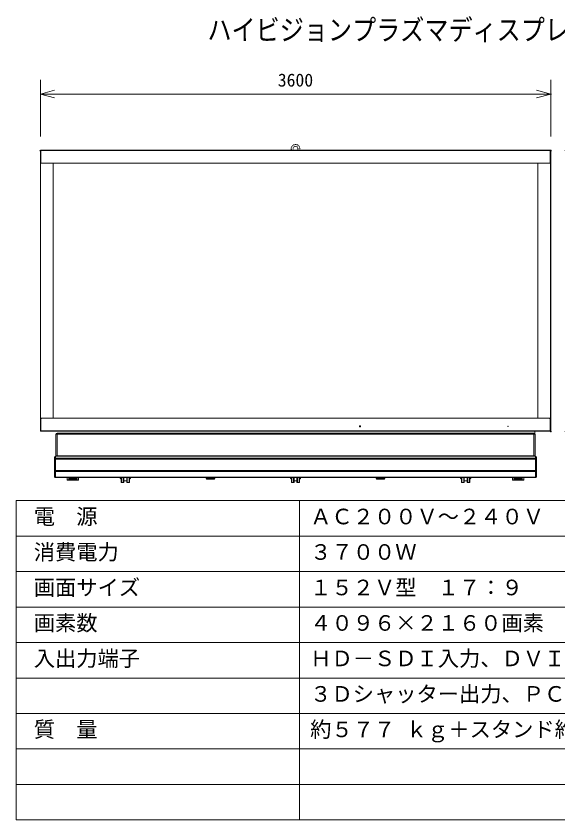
# Model space of a CAD drawing. Units: millimetres, scale not verified. Extents: x -62 to 63, y -56 to 57.
# Drawn here: x -62.5 to 14, y -56.5 to 56.8 of the extents above; entities that cross this region are included whole.
import ezdxf
from ezdxf.enums import TextEntityAlignment as Align

# ---------------------------------------------------------------- set-up
doc = ezdxf.new("R2010")
doc.units = ezdxf.units.MM
doc.header["$LTSCALE"] = 0.125
doc.header["$PDMODE"] = 32
doc.header["$PDSIZE"] = 0.0625
doc.linetypes.add('USER1', pattern=[0.8, 0.45, -0.05, 0.1, -0.05, 0.1, -0.05])
for name, color, linetype, lineweight in [('0-0_0', 7, 'Continuous', 9), ('0-1_WAKU', 1, 'Continuous', 18), ('0-5_GAIKEI', 1, 'Continuous', 18), ('0-6_SUNPO', 7, 'Continuous', 9)]:
    doc.layers.add(name, color=color, linetype=linetype, lineweight=lineweight)
doc.layers.add('0-2_MOJI1', color=7, linetype='Continuous')
doc.layers.add('0-4_Defpoints', color=7, linetype='Continuous')
doc.styles.add('ＭＳ ゴシック', font='')
doc.styles.get('ＭＳ ゴシック').set_extended_font_data('MS Gothic')

# ---------------------------------------------------------------- blocks, each defined once
blk = doc.blocks.new('_OPEN30')
at = {"layer": '0-0_0'}
blk.add_line((0, 0), (-1, 0), dxfattribs=at)
blk.add_lwpolyline([(-1, 0.26795), (0, 0), (-1, -0.26795)], dxfattribs=at)
blk = doc.blocks.new('D5')
at = {"layer": '0-4_Defpoints'}
for p in [(8.0089, 45.884), (8.0089, 6.284), (16.0089, 6.284)]:
    blk.add_point(p, dxfattribs=at)
at = {"layer": '0-6_SUNPO'}
for p, q in [((10.0089, 45.884), (18.0089, 45.884)), ((16.0089, 43.884), (16.0089, 8.284)), ((10.0089, 6.284), (18.0089, 6.284))]:
    blk.add_line(p, q, dxfattribs=at)
at = {"layer": '0-6_SUNPO', "xscale": 2, "yscale": 2}
for p, rotation in [((16.0089, 45.884), 90), ((16.0089, 6.284), 270)]:
    blk.add_blockref('_OPEN30', p, dxfattribs=dict(at, rotation=rotation))
at = {"layer": '0-6_SUNPO', "style": 'ＭＳ ゴシック'}
blk.add_text('1980', height=1.833, rotation=90, dxfattribs=at).set_placement((15.5089, 23.584), align=Align.BOTTOM_LEFT)
blk = doc.blocks.new('D4')
at = {"layer": '0-4_Defpoints'}
for p in [(7.988, 53.8456), (-64.012, 45.8456), (7.988, 45.8456)]:
    blk.add_point(p, dxfattribs=at)
at = {"layer": '0-6_SUNPO'}
for p, q in [((-64.012, 47.8456), (-64.012, 55.8456)), ((7.988, 47.8456), (7.988, 55.8456)), ((-62.012, 53.8456), (5.988, 53.8456))]:
    blk.add_line(p, q, dxfattribs=at)
at = {"layer": '0-6_SUNPO', "xscale": 2, "yscale": 2, "rotation": 180}
blk.add_blockref('_OPEN30', (-64.012, 53.8456), dxfattribs=at)
at = {"layer": '0-6_SUNPO', "xscale": 2, "yscale": 2}
blk.add_blockref('_OPEN30', (7.988, 53.8456), dxfattribs=at)
at = {"layer": '0-6_SUNPO', "style": 'ＭＳ ゴシック'}
blk.add_text('3600', height=1.833, dxfattribs=at).set_placement((-30.512, 54.3456), align=Align.BOTTOM_LEFT)

msp = doc.modelspace()

# ---------------------------------------------------------------- linework, layer by layer
at = {"layer": '0-1_WAKU', "color": 4}
for p, q in [((-62.4904, -11.4942), (-62.4904, -56.4942)), ((-62.4904, -11.4942), (62.5096, -11.4942)), ((-22.4904, -11.4942), (-22.4904, -56.4942)), ((62.5096, -56.4942), (-62.4904, -56.4942))]:
    msp.add_line(p, q, dxfattribs=at)
at = {"layer": '0-1_WAKU'}
for p, q in [((-62.4904, -16.4942), (62.5096, -16.4942)), ((-62.4904, -21.4942), (62.5096, -21.4942)), ((-62.4904, -26.4942), (62.5096, -26.4942)), ((-62.4904, -31.4942), (62.5096, -31.4942)), ((-62.4904, -36.4942), (62.5096, -36.4942)), ((-62.4904, -41.4942), (62.5096, -41.4942)), ((-62.4904, -46.4942), (62.5096, -46.4942)), ((-62.4904, -51.4942), (62.5096, -51.4942))]:
    msp.add_line(p, q, dxfattribs=at)
at = {"layer": '0-5_GAIKEI', "color": 7}
for p, q in [((-59.0645, 37.8492), (-59.0245, 37.8892)), ((-59.0645, -1.6628), (-59.0645, 37.8492)), ((-59.0245, 37.8892), (-59.0045, 37.8892)), ((12.8755, 37.8892), (12.8955, 37.8892)), ((12.8955, 37.8892), (12.9355, 37.8492)), ((12.9355, 37.8492), (12.9355, -1.6628)), ((-59.0645, -1.6628), (-59.0245, -1.7028)), ((-59.0045, -1.7028), (-59.0245, -1.7028)), ((12.8755, -1.7068), (-59.0045, -1.7068)), ((-56.8645, -5.187), (-56.8645, -2.1509)), ((-56.7045, -1.9909), (10.5755, -1.9909)), ((10.6955, -1.751), (10.6955, -2.0451)), ((10.7355, -2.1509), (10.7355, -5.187)), ((12.8955, -1.7028), (12.8755, -1.7028)), ((12.8755, -1.7039), (12.8755, -1.7068)), ((12.9155, -1.6828), (12.8955, -1.7028)), ((12.9155, -1.6828), (12.9325, -1.6657)), ((12.9325, -1.6657), (12.9355, -1.6628)), ((-57.0645, -5.5253), (-57.0645, -5.367)), ((-57.0645, -7.293), (-57.0645, -5.647)), ((-56.9045, -5.207), (10.7755, -5.207)), ((-56.8645, -5.187), (-56.7045, -5.187)), ((-56.8445, -5.207), (-56.8645, -5.187)), ((-56.7045, -5.207), (-56.7045, -5.187)), ((10.7355, -5.187), (10.7155, -5.207)), ((10.8955, -5.647), (10.8955, -5.627)), ((10.9355, -5.367), (10.9355, -5.5253)), ((10.9355, -5.5253), (10.9355, -5.627)), ((10.9355, -5.647), (10.9355, -7.293)), ((-57.0645, -8.123), (-57.0645, -7.293)), ((10.9355, -7.293), (10.9355, -8.123)), ((-56.986, -8.2206), (-56.9866, -8.2205)), ((-56.9645, -8.223), (10.8355, -8.223))]:
    msp.add_line(p, q, dxfattribs=at)
at = {"layer": '0-5_GAIKEI'}
for p, q in [((-59.0275, 37.8521), (-59.0445, 37.8692)), ((-59.0045, 37.8561), (-59.0045, 37.8903)), ((-59.0045, 37.849), (-59.0045, 37.8561)), ((-59.0045, 37.8492), (-59.0045, 37.8492)), ((-59.0045, 37.849), (-59.0045, 37.8492)), ((-59.0045, 36.1832), (-59.0045, 37.849)), ((-59.0045, 36.1832), (-59.0045, 37.849)), ((-58.6645, 37.9132), (-58.0845, 37.9132)), ((11.9555, 37.9132), (12.5355, 37.9132)), ((12.8755, 37.8932), (12.8755, 37.8903)), ((12.8755, 37.8561), (12.8755, 37.8903)), ((12.8755, 37.8561), (12.8755, 37.849)), ((12.8755, 37.8492), (12.8755, 37.8492)), ((12.8755, 37.849), (12.8755, 37.8492)), ((12.8755, 36.1832), (12.8755, 37.849)), ((12.9155, 37.8692), (12.8984, 37.8521)), ((-59.0045, 36.1792), (-59.0045, 36.1832)), ((12.7755, 36.0832), (-58.9045, 36.0832)), ((-58.9045, 36.0792), (-57.2645, 36.0792)), ((-57.2645, 36.0792), (-57.2545, 36.0792)), ((-57.2545, 0.1072), (-57.2545, 36.0792)), ((11.1255, 36.0792), (11.1355, 36.0792)), ((11.1255, 36.0792), (11.1255, 0.1072)), ((11.3595, 36.0792), (11.3595, 36.0832)), ((12.8755, 36.1792), (12.8755, 36.1832)), ((-59.0045, 0.0072), (-59.0045, 0.0032)), ((-59.0045, 0.0032), (-59.0045, -1.6627)), ((-58.9045, 0.1072), (-57.2645, 0.1072)), ((-58.9045, 0.1032), (12.7755, 0.1032)), ((-57.2545, 0.1072), (-57.2645, 0.1072)), ((11.1355, 0.1072), (11.1255, 0.1072)), ((12.7755, 0.1072), (11.1355, 0.1072)), ((11.3595, 0.1032), (11.3595, 0.1072)), ((12.7595, 0.1032), (12.7595, 0.1072)), ((12.8595, 0.0614), (12.8595, 0.0574)), ((12.8655, 0.0508), (12.8655, 0.0468)), ((12.8755, 0.0072), (12.8755, 0.0032)), ((12.8755, 0.0032), (12.8755, -1.6627)), ((12.8755, 0.0032), (12.8755, -1.6627)), ((-14.0325, -0.9828), (-14.0358, -0.9795)), ((-14.0358, -0.9796), (-14.0358, -1.1021)), ((-13.9033, -0.9696), (-14.0258, -0.9696)), ((-14.0258, -0.9696), (-14.0226, -0.9728)), ((-14.0226, -1.1088), (-14.0258, -1.1121)), ((-14.0258, -1.1121), (-13.9033, -1.1121)), ((-14.0226, -0.9728), (-13.9065, -0.9728)), ((-13.9065, -1.1088), (-14.0226, -1.1088)), ((-13.9065, -0.9728), (-13.9032, -0.9696)), ((-13.9032, -1.1121), (-13.9065, -1.1088)), ((-13.8933, -0.9795), (-13.8965, -0.9828)), ((-13.8965, -0.9828), (-13.8965, -1.0989)), ((-13.8965, -1.0989), (-13.8933, -1.1021)), ((-13.8933, -1.1021), (-13.8933, -0.9796)), ((6.8832, -1.0226), (6.8832, -1.0591)), ((6.8837, -1.0202), (6.8837, -1.0614)), ((6.8865, -1.0618), (6.885, -1.0633)), ((6.8865, -1.0618), (6.8865, -1.0198)), ((6.9285, -1.0618), (6.8865, -1.0618)), ((6.9281, -1.017), (6.8869, -1.017)), ((6.8869, -1.0646), (6.9281, -1.0646)), ((6.9257, -1.0166), (6.8892, -1.0166)), ((6.8892, -1.0651), (6.9257, -1.0651)), ((6.9312, -1.0614), (6.9312, -1.0202)), ((6.9317, -1.0591), (6.9317, -1.0226)), ((-59.0445, -1.6828), (-59.0275, -1.6657)), ((-59.0045, -1.6697), (-59.0045, -1.6627)), ((-59.0045, -1.6627), (-59.0045, -1.6628)), ((-59.0045, -1.6628), (-59.0045, -1.6628)), ((-59.0045, -1.7068), (-59.0045, -1.7039)), ((-56.8645, -2.1509), (-56.7045, -2.1509)), ((-56.7045, -1.9909), (-56.7045, -2.1509)), ((10.5755, -1.9909), (10.5755, -2.1509)), ((10.7355, -2.1509), (10.5755, -2.1509)), ((12.8755, -1.6627), (12.8755, -1.6697)), ((12.8755, -1.6627), (12.8755, -1.6628)), ((12.8755, -1.6628), (12.8755, -1.6628)), ((12.8755, -1.6697), (12.8755, -1.7039)), ((12.8984, -1.6657), (12.9155, -1.6828)), ((-57.0645, -5.627), (-57.0645, -5.5253)), ((-57.0645, -5.627), (-56.9045, -5.627)), ((-57.0645, -5.647), (-56.9045, -5.647)), ((-57.0245, -5.647), (-57.0245, -5.627)), ((-56.9045, -5.207), (-56.9045, -5.492)), ((-56.9045, -5.492), (10.7755, -5.492)), ((-56.9045, -5.492), (-56.9045, -5.627)), ((-56.9045, -5.647), (-56.9045, -5.627)), ((-56.9045, -5.647), (-56.9045, -7.2597)), ((10.7755, -5.492), (10.7755, -5.207)), ((10.7755, -5.647), (10.7755, -5.627)), ((10.7755, -5.627), (10.9355, -5.627)), ((10.7755, -7.2597), (10.7755, -5.647)), ((-56.9045, -7.2597), (10.7755, -7.2597)), ((-56.9045, -7.2597), (-56.9045, -7.3919)), ((-56.9045, -7.3919), (-56.9045, -8.1847)), ((10.7755, -8.1847), (10.7755, -7.3919)), ((-56.9045, -8.1847), (10.7755, -8.1847)), ((-55.2645, -8.547), (-55.2645, -8.223)), ((-55.2645, -8.547), (-55.2645, -8.611)), ((-55.2645, -8.547), (-53.6645, -8.547)), ((-55.2645, -8.611), (-53.6645, -8.611)), ((-55.0645, -8.251), (-55.0645, -8.391)), ((-53.8645, -8.251), (-55.0645, -8.251)), ((-53.8645, -8.391), (-55.0645, -8.391)), ((-55.0245, -8.391), (-55.0245, -8.491)), ((-53.9045, -8.491), (-55.0245, -8.491)), ((-53.9045, -8.491), (-53.9045, -8.391)), ((-53.8645, -8.391), (-53.8645, -8.251)), ((-53.6645, -8.547), (-53.6645, -8.223)), ((-53.6645, -8.547), (-53.6645, -8.611)), ((-47.7865, -8.345), (-47.7865, -8.223)), ((-47.7705, -8.361), (-47.7705, -8.223)), ((-47.7465, -8.223), (-47.7465, -8.385)), ((-47.7465, -8.405), (-47.7465, -8.223)), ((-47.7465, -8.3907), (-47.7465, -8.385)), ((-47.7465, -8.405), (-47.7465, -8.3907)), ((-47.7065, -8.223), (-47.7065, -8.445)), ((-47.7065, -8.445), (-47.7065, -8.445)), ((-47.7065, -8.445), (-47.6425, -8.445)), ((-47.6425, -8.895), (-47.6425, -8.223)), ((-47.2645, -8.223), (-47.2645, -8.895)), ((-47.2645, -8.705), (-46.8645, -8.705)), ((-46.8645, -8.895), (-46.8645, -8.223)), ((-46.8045, -8.223), (-46.8045, -8.955)), ((-46.4865, -8.223), (-46.4865, -8.895)), ((-46.4865, -8.445), (-46.4225, -8.445)), ((-46.4225, -8.445), (-46.4225, -8.223)), ((-46.3825, -8.223), (-46.3825, -8.405)), ((-46.3425, -8.223), (-46.3425, -8.345)), ((-35.6645, -8.251), (-35.6645, -8.391)), ((-34.4645, -8.251), (-35.6645, -8.251)), ((-34.4645, -8.391), (-35.6645, -8.391)), ((-35.6245, -8.391), (-35.6245, -8.491)), ((-34.5045, -8.491), (-35.6245, -8.491)), ((-34.5045, -8.491), (-34.5045, -8.391)), ((-34.4645, -8.391), (-34.4645, -8.251)), ((-23.7865, -8.345), (-23.7865, -8.223)), ((-23.7705, -8.361), (-23.7705, -8.223)), ((-23.7465, -8.223), (-23.7465, -8.385)), ((-23.7465, -8.405), (-23.7465, -8.223)), ((-23.7465, -8.3907), (-23.7465, -8.385)), ((-23.7465, -8.405), (-23.7465, -8.3907)), ((-23.7065, -8.223), (-23.7065, -8.445)), ((-23.7065, -8.445), (-23.7065, -8.445)), ((-23.7065, -8.445), (-23.6425, -8.445)), ((-23.6425, -8.895), (-23.6425, -8.223)), ((-23.5825, -8.223), (-23.5825, -8.955)), ((-23.5825, -8.955), (-23.3245, -8.955)), ((-23.3245, -8.955), (-23.3245, -8.223)), ((-23.2645, -8.223), (-23.2645, -8.895)), ((-23.2645, -8.705), (-22.8645, -8.705)), ((-22.8645, -8.895), (-22.8645, -8.223)), ((-22.5465, -8.955), (-22.5465, -8.223)), ((-22.4865, -8.223), (-22.4865, -8.895)), ((-22.4865, -8.445), (-22.4225, -8.445)), ((-22.4225, -8.445), (-22.4225, -8.223)), ((-22.3825, -8.223), (-22.3825, -8.405)), ((-22.3425, -8.223), (-22.3425, -8.345)), ((-11.6645, -8.251), (-11.6645, -8.391)), ((-10.4645, -8.251), (-11.6645, -8.251)), ((-10.4645, -8.391), (-11.6645, -8.391)), ((-11.6245, -8.391), (-11.6245, -8.491)), ((-10.5045, -8.491), (-11.6245, -8.491)), ((-10.5045, -8.491), (-10.5045, -8.391)), ((-10.4645, -8.391), (-10.4645, -8.251)), ((0.2135, -8.345), (0.2135, -8.223)), ((0.2295, -8.361), (0.2295, -8.223)), ((0.2535, -8.223), (0.2535, -8.385)), ((0.2535, -8.405), (0.2535, -8.223)), ((0.2535, -8.3907), (0.2535, -8.385)), ((0.2535, -8.405), (0.2535, -8.3907)), ((0.2935, -8.223), (0.2935, -8.445)), ((0.2935, -8.445), (0.2935, -8.445)), ((0.2935, -8.445), (0.3575, -8.445)), ((0.3575, -8.895), (0.3575, -8.223)), ((0.4175, -8.223), (0.4175, -8.955)), ((0.4175, -8.955), (0.6755, -8.955)), ((0.6755, -8.955), (0.6755, -8.223)), ((0.7355, -8.223), (0.7355, -8.895)), ((0.7355, -8.705), (1.1355, -8.705)), ((1.1355, -8.895), (1.1355, -8.223)), ((1.1955, -8.223), (1.1955, -8.955)), ((1.1955, -8.955), (1.4535, -8.955)), ((1.4535, -8.955), (1.4535, -8.223)), ((1.5135, -8.223), (1.5135, -8.895)), ((1.5135, -8.445), (1.5775, -8.445)), ((1.5775, -8.445), (1.5775, -8.223)), ((1.6175, -8.223), (1.6175, -8.405)), ((1.6575, -8.223), (1.6575, -8.345)), ((7.5355, -8.547), (7.5355, -8.223)), ((7.5355, -8.547), (7.5355, -8.611)), ((7.5355, -8.547), (9.1355, -8.547)), ((7.5355, -8.611), (9.1355, -8.611)), ((7.7355, -8.251), (7.7355, -8.391)), ((8.9355, -8.251), (7.7355, -8.251)), ((8.9355, -8.391), (7.7355, -8.391)), ((7.7755, -8.391), (7.7755, -8.491)), ((8.8955, -8.491), (7.7755, -8.491)), ((8.8955, -8.491), (8.8955, -8.391)), ((8.9355, -8.391), (8.9355, -8.251)), ((9.1355, -8.547), (9.1355, -8.223)), ((9.1355, -8.547), (9.1355, -8.611))]:
    msp.add_line(p, q, dxfattribs=at)
for points in [[(-59.0045, 37.8492), (-59.0204, 37.8492), (-59.0204, -1.6628), (-59.0045, -1.6628)], [(12.8755, 36.1832), (12.8755, 37.849), (-59.0045, 37.849)], [(12.8755, -1.6628), (12.8913, -1.6628), (12.8913, 37.8492), (12.8755, 37.8492)], [(12.7755, 36.0792), (11.1355, 36.0792), (11.1355, 0.1072)], [(-59.0045, 0.0032), (-59.0045, -1.6627), (12.8755, -1.6627)], [(-14.0358, -1.1021), (-14.0325, -1.0989), (-14.0325, -0.9828)], [(6.885, -1.0183), (6.8865, -1.0198), (6.9285, -1.0198), (6.93, -1.0183)], [(6.9285, -1.0198), (6.9285, -1.0618), (6.93, -1.0633)], [(-59.0045, -1.6697), (-59.0045, -1.7039), (12.8755, -1.7039)], [(-56.7045, -2.1509), (-56.7045, -5.187), (10.7355, -5.187)], [(10.5755, -5.207), (10.5755, -2.1509), (-56.7045, -2.1509)], [(-56.9045, -5.627), (10.7755, -5.627), (10.7755, -5.492)], [(-56.9045, -5.647), (10.7755, -5.647), (10.9355, -5.647)], [(-56.9045, -7.3919), (10.7755, -7.3919), (10.7755, -7.2597)], [(-47.5825, -8.223), (-47.5825, -8.955), (-47.3245, -8.955), (-47.3245, -8.223)], [(-46.8045, -8.955), (-46.5465, -8.955), (-46.5465, -8.223)], [(-22.8045, -8.223), (-22.8045, -8.955), (-22.5465, -8.955)]]:
    msp.add_lwpolyline(points, dxfattribs=at)
at = {"layer": '0-5_GAIKEI', "color": 7}
msp.add_lwpolyline([(-59.0045, 37.8903), (-59.0045, 37.8932), (12.8755, 37.8932)], dxfattribs=at)
at = {"layer": '0-5_GAIKEI', "linetype": 'USER1'}
for radius, start, end in [(0.6, 90, 199.67392), (0.6, 340.32608, 90), (0.35, 324.75016, 215.24984)]:
    msp.add_arc((-23.0623, 38.0952), radius, start, end, dxfattribs=at)
at = {"layer": '0-5_GAIKEI'}
for centre, radius, start, end in [((-59.0204, 37.8592), 0.01, 225, 270), ((-58.6645, 37.8732), 0.04, 90, 150), ((-58.0845, 37.8732), 0.04, 30, 90), ((11.9555, 37.8732), 0.04, 90, 150), ((12.5355, 37.8732), 0.04, 30, 90), ((12.8913, 37.8592), 0.01, 270, 315), ((-58.9045, 36.1832), 0.1, 180, 244.15807), ((-58.9045, 36.1792), 0.1, 180, 270), ((-58.9045, 36.1832), 0.1, 244.15891, 269.99916), ((11.4555, 36.1392), 0.06, 270, 291.03947), ((12.4155, 36.1392), 0.06, 248.96053, 270), ((12.7755, 36.1792), 0.1, 270, 0), ((12.7755, 36.1832), 0.1, 270.0009, 295.84104), ((12.7755, 36.1832), 0.1, 295.84193, 0), ((-58.9045, 0.0072), 0.1, 90, 180), ((-58.9045, 0.0032), 0.1, 115.84193, 180), ((-58.9045, 0.0032), 0.1, 90.0009, 115.84104), ((11.4555, 0.0472), 0.06, 68.96053, 90), ((12.4155, 0.0472), 0.06, 90, 111.03947), ((12.7755, 0.0072), 0.1, 0, 90), ((12.7755, 0.0032), 0.1, 64.15891, 89.99916), ((12.7755, 0.0032), 0.1, 0, 64.15807), ((-14.0258, -0.9796), 0.01, 90, 180), ((-14.0258, -1.1021), 0.01, 180, 270), ((-13.9033, -0.9796), 0.01, 0, 90), ((-13.9033, -1.1021), 0.01, 270, 0), ((6.8892, -1.0226), 0.006, 90, 180), ((6.8892, -1.0591), 0.006, 180, 270), ((6.9257, -1.0226), 0.006, 0, 90), ((6.9257, -1.0591), 0.006, 270, 0), ((-59.0204, -1.6728), 0.01, 90, 135), ((12.8913, -1.6728), 0.01, 45, 90), ((-54.9645, -8.251), 0.1, 163.73979, 180), ((-53.9645, -8.251), 0.1, 0, 16.26021), ((-47.7465, -8.345), 0.04, 180, 270.00026), ((-47.7465, -8.361), 0.024, 180, 270), ((-47.7065, -8.405), 0.04, 180, 270), ((-47.5825, -8.895), 0.06, 180, 270), ((-47.3245, -8.895), 0.06, 270, 0), ((-46.8045, -8.895), 0.06, 180, 270), ((-46.5465, -8.895), 0.06, 270, 0), ((-46.4225, -8.405), 0.04, 270, 0), ((-46.3825, -8.345), 0.04, 269.99974, 0), ((-35.5645, -8.251), 0.1, 163.73979, 180), ((-34.5645, -8.251), 0.1, 0, 16.26021), ((-23.7465, -8.345), 0.04, 180, 270.00026), ((-23.7465, -8.361), 0.024, 180, 270), ((-23.7065, -8.405), 0.04, 180, 270), ((-23.5825, -8.895), 0.06, 180, 270), ((-23.3245, -8.895), 0.06, 270, 0), ((-22.8045, -8.895), 0.06, 180, 270), ((-22.5465, -8.895), 0.06, 270, 0), ((-22.4225, -8.405), 0.04, 270, 0), ((-22.3825, -8.345), 0.04, 269.99974, 0), ((-11.5645, -8.251), 0.1, 163.73979, 180), ((-10.5645, -8.251), 0.1, 0, 16.26021), ((0.2535, -8.345), 0.04, 180, 270.00026), ((0.2535, -8.361), 0.024, 180, 270), ((0.2935, -8.405), 0.04, 180, 270), ((0.4175, -8.895), 0.06, 180, 270), ((0.6755, -8.895), 0.06, 270, 0), ((1.1955, -8.895), 0.06, 180, 270), ((1.4535, -8.895), 0.06, 270, 0), ((1.5775, -8.405), 0.04, 270, 0), ((1.6175, -8.345), 0.04, 269.99974, 0), ((7.8355, -8.251), 0.1, 163.73979, 180), ((8.8355, -8.251), 0.1, 0, 16.26021)]:
    msp.add_arc(centre, radius, start, end, dxfattribs=at)
at = {"layer": '0-5_GAIKEI', "color": 7}
for centre, radius, start, end in [((-56.7045, -2.1509), 0.16, 90, 180), ((10.5755, -2.1509), 0.16, 0, 90), ((-56.9045, -5.367), 0.16, 90, 180), ((10.7755, -5.367), 0.16, 0, 90), ((-56.9645, -8.123), 0.1, 180.00168, 257.37313), ((-56.9645, -8.123), 0.1, 257.3748, 270), ((10.8355, -8.123), 0.1, 270, 282.6252), ((10.8355, -8.123), 0.1, 282.62641, 359.99879)]:
    msp.add_arc(centre, radius, start, end, dxfattribs=at)
at = {"layer": '0-5_GAIKEI'}
for centre, major_axis, ratio, start_param, end_param in [((-14.0225, -0.9829), (-0.00713, 0.00713), 0.992433, 5.50158524, 7.06478537), ((-14.0225, -1.0988), (-0.00713, -0.00713), 0.992433, 5.50158524, 7.06478537), ((-13.9066, -0.9829), (-0.00713, -0.00713), 0.992433, 2.35999259, 3.92319272), ((-13.9066, -1.0988), (-0.00713, 0.00713), 0.992433, 2.35999259, 3.92319272), ((-56.9045, -5.5253), (-0.16, 0), 0.208334, 4.71238898, 6.28318531), ((10.7755, -5.5253), (0.16, 0), 0.208334, 6.28318531, 7.85398163), ((-56.9045, -7.293), (-0.16, 0), 0.208334, 4.71238898, 6.28318531), ((-56.9045, -7.293), (-0.16, 0), 0.617822, 6.28318531, 7.85398163), ((10.7755, -7.293), (0.16, 0), 0.208334, 6.28318531, 7.85398163), ((10.7755, -7.293), (0.16, 0), 0.617822, 4.71238898, 6.28318531)]:
    msp.add_ellipse(centre, major_axis=major_axis, ratio=ratio, start_param=start_param, end_param=end_param, dxfattribs=at)

# ---------------------------------------------------------------- block references
at = {"layer": '0-6_SUNPO'}
for name in ['D4', 'D5']:
    msp.add_blockref(name, (4.9475, -8.035), dxfattribs=at)

# ---------------------------------------------------------------- texts
at = {"layer": '0-2_MOJI1', "style": 'ＭＳ ゴシック', "width": 0.85}
msp.add_text('ハイビジョンプラズマディスプレイ据置きスタンド付', height=2.933, dxfattribs=at).set_placement((-35.4904, 52.5058), align=Align.BOTTOM_LEFT)
at = {"layer": '0-2_MOJI1', "style": 'ＭＳ ゴシック'}
for s, p in [('電  源', (-59.9904, -15.4942)), ('ＡＣ２００Ｖ～２４０Ｖ\u3000５０Ｈｚ／６０Ｈｚ', (-20.9904, -15.4942)), ('消費電力', (-59.9904, -20.4942)), ('３７００Ｗ', (-20.9904, -20.4942)), ('画面サイズ', (-59.9904, -25.4942)), ('１５２Ｖ型\u3000１７：９', (-20.9904, -25.4942)), ('画素数', (-59.9904, -30.4942)), ('４０９６×２１６０画素', (-20.9904, -30.4942)), ('入出力端子', (-59.9904, -35.4942)), ('ＨＤ－ＳＤＩ入力、ＤＶＩ－Ｄ入力、ＨＤＭＩ入力', (-20.9904, -35.4942)), ('３Ｄシャッター出力、ＰＣ入力、ＲＳ２３２Ｃ', (-20.9904, -40.4942)), ('質\u3000量', (-59.9904, -45.4942)), ('約５７７ ｋｇ＋スタンド約１８０ ｋｇ', (-20.9904, -45.4942))]:
    msp.add_text(s, height=2.199, dxfattribs=at).set_placement(p, align=Align.BOTTOM_LEFT)

doc.saveas('drawing.dxf')
